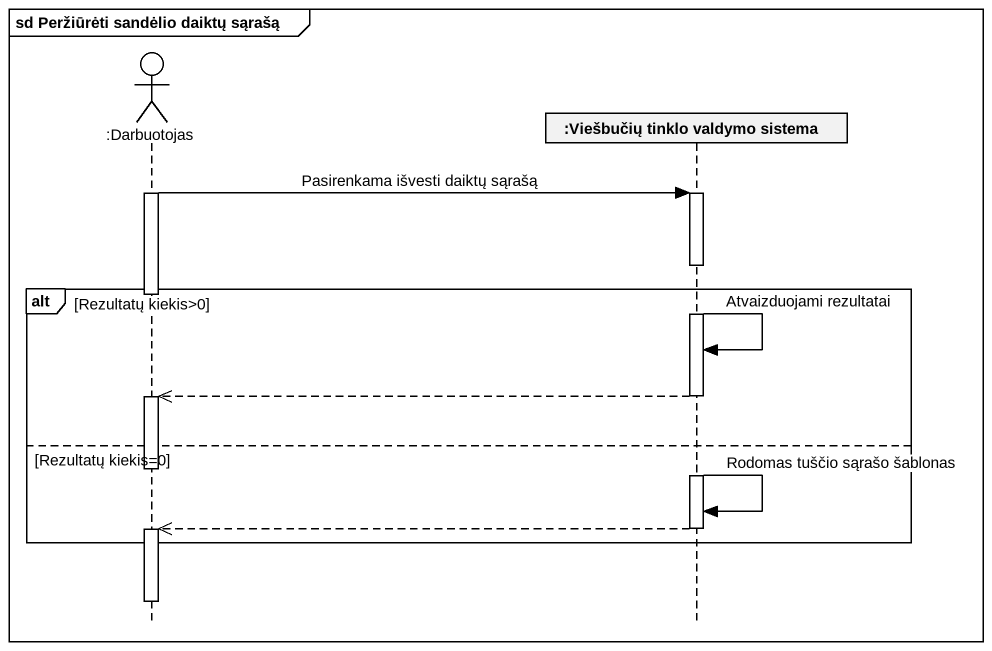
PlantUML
@startuml
mainframe sd Peržiūrėti sandėlio daiktų sąrašą
hide footbox
actor ":Darbuotojas" as Darbuotojas
participant ":Viešbučių tinklo valdymo sistema" as Viešbučių_tinklo_valdymo

activate Darbuotojas
Darbuotojas -> Viešbučių_tinklo_valdymo : Pasirenkama išvesti daiktų sąrašą
activate Viešbučių_tinklo_valdymo
alt Rezultatų kiekis>0
  deactivate Darbuotojas
  Viešbučių_tinklo_valdymo -> Viešbučių_tinklo_valdymo : Atvaizduojami rezultatai
  Viešbučių_tinklo_valdymo -->> Darbuotojas
  activate Darbuotojas
else Rezultatų kiekis=0
  deactivate Darbuotojas
  Viešbučių_tinklo_valdymo -> Viešbučių_tinklo_valdymo : Rodomas tuščio sąrašo šablonas
  Viešbučių_tinklo_valdymo -->> Darbuotojas
  deactivate Viešbučių_tinklo_valdymo
  activate Darbuotojas
end
deactivate Darbuotojas
@enduml
